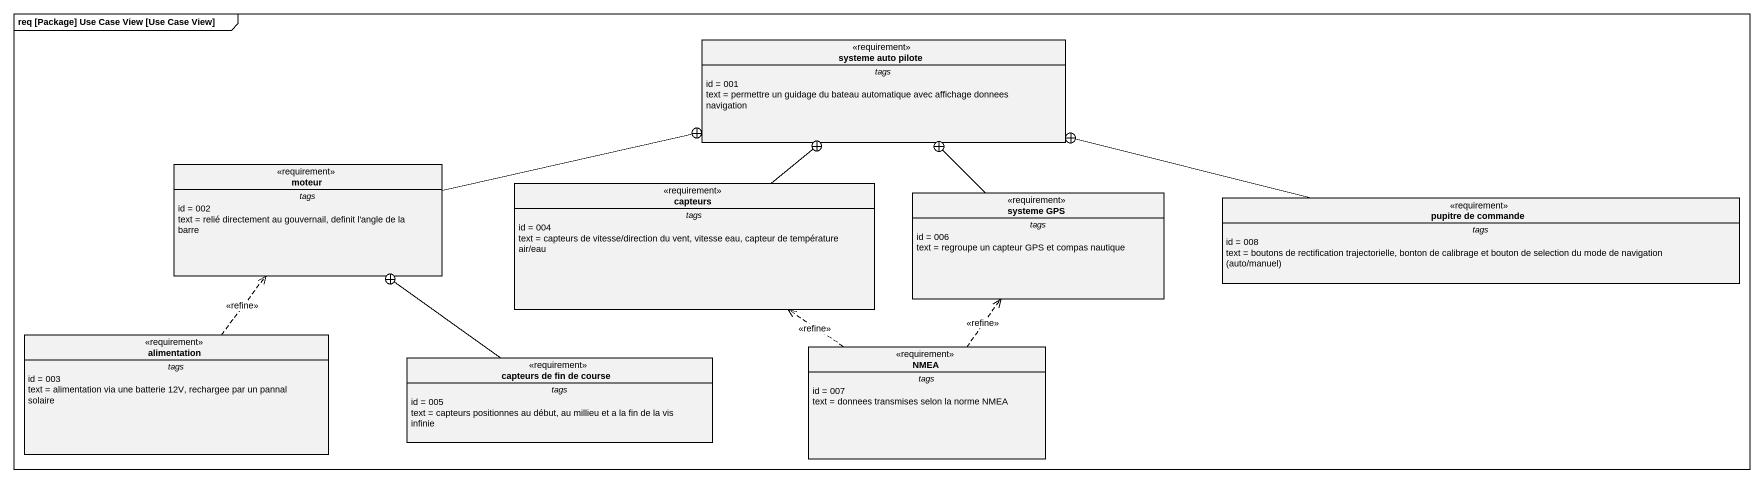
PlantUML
@startuml
mainframe req [Package] Use Case View [Use Case View]
hide circle
hide empty members
class "systeme auto pilote" as systeme_auto_pilote <<requirement>> {
  -- tags --
  id = 001
  text = permettre un guidage du bateau automatique avec affichage donnees navigation
}
class moteur <<requirement>> {
  -- tags --
  id = 002
  text = relié directement au gouvernail, definit l'angle de la barre
}
class capteurs <<requirement>> {
  -- tags --
  id = 004
  text = capteurs de vitesse/direction du vent, vitesse eau, capteur de température air/eau
}
class "systeme GPS" as systeme_GPS <<requirement>> {
  -- tags --
  id = 006
  text = regroupe un capteur GPS et compas nautique
}
class "pupitre de commande" as pupitre_de_commande <<requirement>> {
  -- tags --
  id = 008
  {field} text = boutons de rectification trajectorielle, bonton de calibrage et bouton de selection du mode de navigation (auto/manuel)
}
class alimentation <<requirement>> {
  -- tags --
  id = 003
  text = alimentation via une batterie 12V, rechargee par un pannal solaire
}
class "capteurs de fin de course" as capteurs_de_fin_de_course <<requirement>> {
  -- tags --
  id = 005
  text = capteurs positionnes au début, au millieu et a la fin de la vis infinie
}
class NMEA <<requirement>> {
  -- tags --
  id = 007
  text = donnees transmises selon la norme NMEA
}
moteur -right-+ systeme_auto_pilote
capteurs -up-+ systeme_auto_pilote
systeme_GPS -up-+ systeme_auto_pilote
pupitre_de_commande -left-+ systeme_auto_pilote
alimentation .up.> moteur : <<refine>>
capteurs_de_fin_de_course -up-+ moteur
NMEA .up.> capteurs : <<refine>>
NMEA .up.> systeme_GPS : <<refine>>
@enduml
